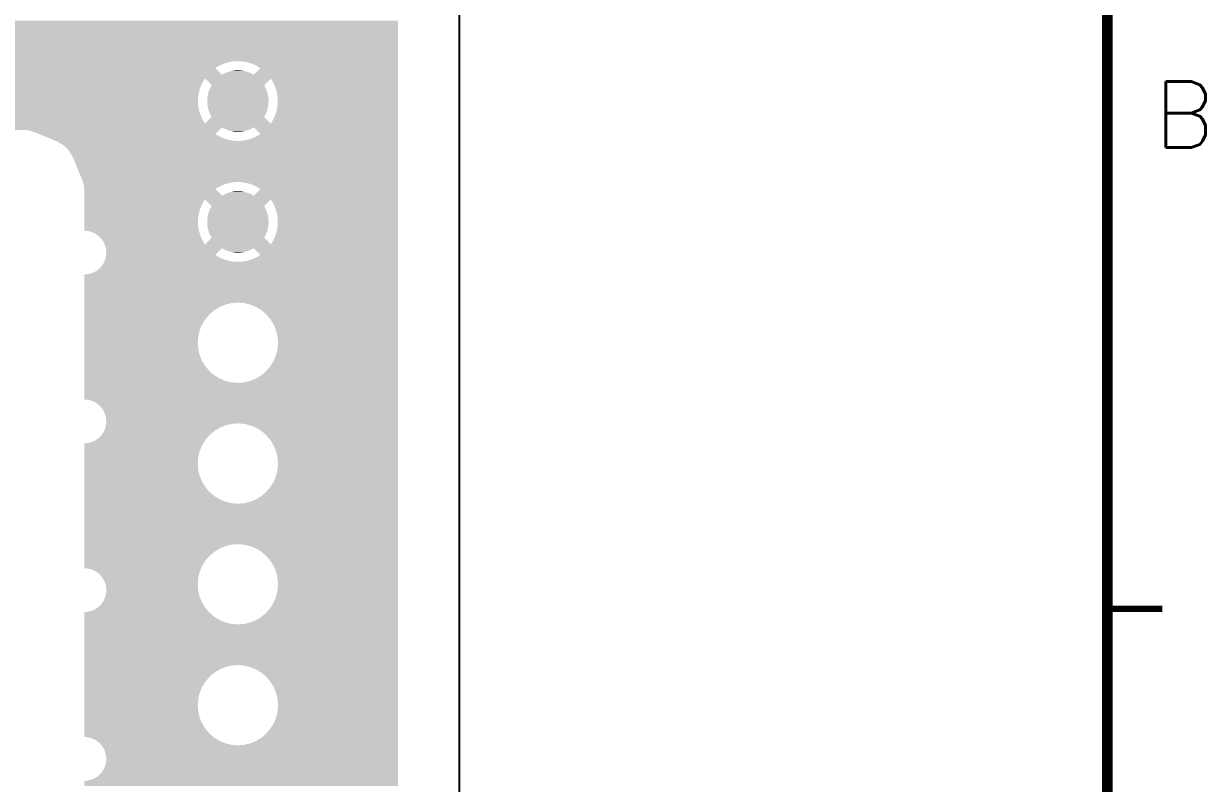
# Model space of a CAD drawing. Extents: x 295 to 953, y 10 to 290.
# Drawn here: x 832.6 to 886.4, y 187.1 to 221.6 of the extents above; entities that cross this region are included whole.
import ezdxf
from ezdxf.enums import TextEntityAlignment as Align

# ---------------------------------------------------------------- set-up
doc = ezdxf.new("R2010")
doc.units = 0
doc.header["$LTSCALE"] = 5
doc.header["$MEASUREMENT"] = 0
doc.layers.get('0').update_dxf_attribs({"linetype": 'CONTINUOUS', "lineweight": 25})
for name, color, linetype in [('PWR1', 7, 'CONTINUOUS'), ('문자', 4, 'CONTINUOUS'), ('테두리', 3, 'CONTINUOUS')]:
    doc.layers.add(name, color=color, linetype=linetype)
doc.styles.get("Standard").update_dxf_attribs({"font": 'simplex.shx'})

# ---------------------------------------------------------------- blocks, each defined once
blk = doc.blocks.new('C')
at = {"layer": '테두리'}
blk.add_line((405, 285), (405, 15), dxfattribs=at)
for points, const_width in [([(15, 285), (15, 15), (405, 15), (405, 285), (15, 285)], 0.5), ([(407.5, 195), (405, 195)], 0.3)]:
    blk.add_lwpolyline(points, dxfattribs=dict(at, const_width=const_width))
at = {"layer": '문자'}
blk.add_text('B', height=3, dxfattribs=at).set_placement((408.5, 217.5), align=Align.MIDDLE)

msp = doc.modelspace()

# ---------------------------------------------------------------- linework, layer by layer
at = {"layer": 'PWR1'}
msp.add_line((852.477, 75.599), (852.477, 271.397), dxfattribs=at)
for points in [[(633.778, 221.512), (633.162, 221.768), (849.683, 221.512), (849.683, 221.768)], [(827.3, 221.481), (827.069, 221.512), (849.683, 221.481), (849.683, 221.512)], [(827.521, 221.407), (827.3, 221.481), (849.683, 221.407), (849.683, 221.481)], [(827.724, 221.292), (827.521, 221.407), (849.683, 221.292), (849.683, 221.407)], [(827.901, 221.14), (827.724, 221.292), (849.683, 221.14), (849.683, 221.292)], [(828.046, 220.958), (827.901, 221.14), (849.683, 220.958), (849.683, 221.14)], [(828.153, 220.751), (828.046, 220.958), (849.683, 220.751), (849.683, 220.958)], [(828.219, 220.527), (828.153, 220.751), (849.683, 220.527), (849.683, 220.751)], [(828.199, 219.974), (828.238, 220.203), (849.683, 219.974), (849.683, 220.203)], [(828.242, 220.295), (828.219, 220.527), (849.683, 220.295), (849.683, 220.527)], [(828.238, 220.203), (828.242, 220.295), (849.683, 220.203), (849.683, 220.295)], [(827.835, 219.386), (827.993, 219.558), (841.594, 219.386), (841.423, 219.558)], [(827.993, 219.558), (828.029, 219.615), (841.423, 219.558), (841.366, 219.615)], [(828.029, 219.615), (828.034, 219.624), (841.366, 219.615), (841.379, 219.624)], [(828.034, 219.624), (828.064, 219.672), (841.379, 219.624), (841.455, 219.672)], [(828.064, 219.672), (828.092, 219.717), (841.455, 219.672), (841.533, 219.717)], [(828.092, 219.717), (828.116, 219.756), (841.533, 219.717), (841.611, 219.756)], [(828.116, 219.757), (828.13, 219.794), (841.613, 219.757), (841.696, 219.794)], [(828.116, 219.756), (828.116, 219.757), (841.611, 219.756), (841.613, 219.757)], [(828.13, 219.794), (828.143, 219.826), (841.696, 219.794), (841.78, 219.826)], [(828.143, 219.826), (828.153, 219.854), (841.78, 219.826), (841.865, 219.854)], [(828.153, 219.854), (828.162, 219.878), (841.865, 219.854), (841.952, 219.878)], [(828.162, 219.878), (828.17, 219.898), (841.952, 219.878), (842.04, 219.898)], [(828.17, 219.898), (828.176, 219.913), (842.04, 219.898), (842.129, 219.913)], [(828.176, 219.913), (828.18, 219.924), (842.129, 219.913), (842.218, 219.924)], [(828.18, 219.924), (828.182, 219.93), (842.218, 219.924), (842.308, 219.93)], [(828.182, 219.93), (828.183, 219.932), (842.308, 219.93), (842.398, 219.932)], [(828.183, 219.932), (828.199, 219.974), (849.683, 219.932), (849.683, 219.974)], [(842.488, 219.929), (842.398, 219.932), (849.683, 219.929), (849.683, 219.932)], [(842.578, 219.922), (842.488, 219.929), (849.683, 219.922), (849.683, 219.929)], [(842.668, 219.911), (842.578, 219.922), (849.683, 219.911), (849.683, 219.922)], [(842.756, 219.895), (842.668, 219.911), (849.683, 219.895), (849.683, 219.911)], [(842.844, 219.874), (842.756, 219.895), (849.683, 219.874), (849.683, 219.895)], [(842.931, 219.85), (842.844, 219.874), (849.683, 219.85), (849.683, 219.874)], [(843.016, 219.821), (842.931, 219.85), (849.683, 219.821), (849.683, 219.85)], [(843.1, 219.788), (843.016, 219.821), (849.683, 219.788), (849.683, 219.821)], [(843.182, 219.75), (843.1, 219.788), (849.683, 219.75), (849.683, 219.788)], [(843.112, 219.312), (843.416, 219.615), (849.683, 219.312), (849.683, 219.615)], [(843.262, 219.709), (843.182, 219.75), (849.683, 219.709), (849.683, 219.75)], [(843.34, 219.664), (843.262, 219.709), (849.683, 219.664), (849.683, 219.709)], [(843.416, 219.615), (843.34, 219.664), (849.683, 219.615), (849.683, 219.664)], [(805.022, 218.987), (805.065, 219.057), (840.797, 218.987), (840.838, 219.057)], [(805.065, 219.057), (805.068, 219.065), (840.838, 219.057), (840.842, 219.065)], [(805.068, 219.065), (805.073, 219.078), (840.842, 219.065), (840.851, 219.078)], [(826.978, 219.078), (827.21, 219.091), (840.851, 219.078), (840.859, 219.091)], [(827.21, 219.091), (827.404, 219.141), (840.859, 219.091), (840.891, 219.141)], [(827.404, 219.141), (827.436, 219.149), (849.683, 219.141), (849.683, 219.149)], [(827.436, 219.149), (827.647, 219.249), (849.683, 219.149), (849.683, 219.249)], [(827.647, 219.249), (827.733, 219.312), (849.683, 219.249), (849.683, 219.312)], [(827.733, 219.312), (827.835, 219.386), (841.669, 219.312), (841.594, 219.386)], [(841.194, 218.838), (840.891, 219.141), (843.587, 218.838), (843.89, 219.141)], [(841.669, 219.312), (841.682, 219.32), (843.112, 219.312), (843.098, 219.32)], [(841.682, 219.32), (841.738, 219.351), (843.098, 219.32), (843.044, 219.351)], [(841.738, 219.351), (841.751, 219.358), (843.044, 219.351), (843.029, 219.358)], [(841.751, 219.358), (841.809, 219.386), (843.029, 219.358), (842.973, 219.386)], [(841.809, 219.386), (841.823, 219.392), (842.973, 219.386), (842.958, 219.392)], [(841.823, 219.392), (841.882, 219.417), (842.958, 219.392), (842.9, 219.417)], [(841.882, 219.417), (841.896, 219.422), (842.9, 219.417), (842.884, 219.422)], [(841.896, 219.422), (841.957, 219.443), (842.884, 219.422), (842.826, 219.443)], [(841.957, 219.443), (841.97, 219.448), (842.826, 219.443), (842.81, 219.448)], [(841.97, 219.448), (842.032, 219.466), (842.81, 219.448), (842.75, 219.466)], [(842.032, 219.466), (842.046, 219.47), (842.75, 219.466), (842.733, 219.47)], [(842.046, 219.47), (842.11, 219.484), (842.733, 219.47), (842.673, 219.484)], [(842.11, 219.484), (842.123, 219.487), (842.673, 219.484), (842.656, 219.487)], [(842.123, 219.487), (842.188, 219.498), (842.656, 219.487), (842.595, 219.498)], [(842.188, 219.498), (842.201, 219.5), (842.595, 219.498), (842.577, 219.5)], [(842.201, 219.5), (842.268, 219.507), (842.577, 219.5), (842.517, 219.507)], [(842.268, 219.507), (842.28, 219.508), (842.517, 219.507), (842.495, 219.508)], [(842.28, 219.508), (842.35, 219.512), (842.495, 219.508), (842.438, 219.512)], [(842.35, 219.512), (842.359, 219.512), (842.438, 219.512), (842.359, 219.512)], [(843.943, 219.058), (843.89, 219.141), (849.683, 219.058), (849.683, 219.141)], [(843.988, 218.98), (843.943, 219.058), (849.683, 218.98), (849.683, 219.058)], [(804.386, 218.45), (804.452, 218.482), (840.606, 218.45), (840.612, 218.482)], [(804.452, 218.482), (804.596, 218.55), (840.612, 218.482), (840.628, 218.55)], [(804.596, 218.55), (804.623, 218.569), (840.628, 218.55), (840.632, 218.569)], [(804.623, 218.569), (804.741, 218.656), (840.632, 218.569), (840.657, 218.656)], [(804.741, 218.656), (804.784, 218.688), (840.657, 218.656), (840.667, 218.688)], [(804.784, 218.688), (804.834, 218.741), (840.667, 218.688), (840.686, 218.741)], [(804.834, 218.741), (804.911, 218.825), (840.686, 218.741), (840.719, 218.825)], [(804.911, 218.825), (804.943, 218.859), (840.719, 218.825), (840.734, 218.859)], [(804.943, 218.859), (804.972, 218.907), (840.734, 218.859), (840.756, 218.907)], [(804.972, 218.907), (805.022, 218.987), (840.756, 218.907), (840.797, 218.987)], [(841.03, 218.429), (841.041, 218.475), (843.752, 218.429), (843.74, 218.475)], [(841.041, 218.475), (841.05, 218.506), (843.74, 218.475), (843.732, 218.506)], [(841.05, 218.506), (841.063, 218.551), (843.732, 218.506), (843.717, 218.551)], [(841.063, 218.551), (841.074, 218.581), (843.717, 218.551), (843.708, 218.581)], [(841.074, 218.581), (841.09, 218.625), (843.708, 218.581), (843.691, 218.625)], [(841.09, 218.625), (841.102, 218.655), (843.691, 218.625), (843.679, 218.655)], [(841.102, 218.655), (841.121, 218.698), (843.679, 218.655), (843.66, 218.698)], [(841.121, 218.698), (841.135, 218.727), (843.66, 218.698), (843.647, 218.727)], [(841.135, 218.727), (841.156, 218.769), (843.647, 218.727), (843.625, 218.769)], [(841.156, 218.769), (841.171, 218.797), (843.625, 218.769), (843.61, 218.797)], [(841.171, 218.797), (841.194, 218.838), (843.61, 218.797), (843.587, 218.838)], [(844.029, 218.9), (843.988, 218.98), (849.683, 218.9), (849.683, 218.98)], [(844.065, 218.818), (844.029, 218.9), (849.683, 218.818), (849.683, 218.9)], [(844.098, 218.734), (844.065, 218.818), (849.683, 218.734), (849.683, 218.818)], [(844.127, 218.648), (844.098, 218.734), (849.683, 218.648), (849.683, 218.734)], [(844.151, 218.562), (844.127, 218.648), (849.683, 218.562), (849.683, 218.648)], [(844.171, 218.474), (844.151, 218.562), (849.683, 218.474), (849.683, 218.562)], [(844.187, 218.385), (844.171, 218.474), (849.683, 218.385), (849.683, 218.474)], [(635.076, 218.304), (635.076, 218.379), (840.584, 218.304), (840.594, 218.379)], [(635.076, 218.214), (635.076, 218.304), (840.577, 218.214), (840.584, 218.304)], [(635.076, 218.116), (635.076, 218.214), (840.574, 218.116), (840.577, 218.214)], [(635.076, 218.026), (635.076, 218.116), (840.577, 218.026), (840.574, 218.116)], [(635.076, 217.936), (635.076, 218.026), (840.583, 217.936), (840.577, 218.026)], [(635.076, 217.846), (635.076, 217.936), (840.595, 217.846), (840.583, 217.936)], [(803.927, 218.379), (804.16, 218.393), (840.594, 218.379), (840.596, 218.393)], [(804.16, 218.393), (804.386, 218.45), (840.596, 218.393), (840.606, 218.45)], [(840.994, 218.163), (840.996, 218.195), (843.786, 218.163), (843.785, 218.195)], [(840.994, 218.116), (840.994, 218.163), (843.788, 218.116), (843.786, 218.163)], [(840.995, 218.068), (840.994, 218.116), (843.787, 218.068), (843.788, 218.116)], [(840.996, 218.037), (840.995, 218.068), (843.785, 218.037), (843.787, 218.068)], [(840.996, 218.195), (840.999, 218.242), (843.785, 218.195), (843.781, 218.242)], [(841, 217.99), (840.996, 218.037), (843.782, 217.99), (843.785, 218.037)], [(840.999, 218.242), (841.003, 218.274), (843.781, 218.242), (843.779, 218.274)], [(841.002, 217.958), (841, 217.99), (843.778, 217.958), (843.782, 217.99)], [(841.009, 217.911), (841.002, 217.958), (843.772, 217.911), (843.778, 217.958)], [(841.003, 218.274), (841.009, 218.32), (843.779, 218.274), (843.772, 218.32)], [(841.009, 218.32), (841.014, 218.352), (843.772, 218.32), (843.767, 218.352)], [(841.014, 218.352), (841.022, 218.398), (843.767, 218.352), (843.758, 218.398)], [(841.022, 218.398), (841.03, 218.429), (843.758, 218.398), (843.752, 218.429)], [(844.185, 217.839), (844.197, 217.928), (849.683, 217.839), (849.683, 217.928)], [(844.198, 218.296), (844.187, 218.385), (849.683, 218.296), (849.683, 218.385)], [(844.197, 217.928), (844.204, 218.018), (849.683, 217.928), (849.683, 218.018)], [(844.204, 218.206), (844.198, 218.296), (849.683, 218.206), (849.683, 218.296)], [(844.207, 218.116), (844.204, 218.206), (849.683, 218.116), (849.683, 218.206)], [(844.204, 218.018), (844.207, 218.116), (849.683, 218.018), (849.683, 218.116)], [(635.076, 217.758), (635.076, 217.846), (840.61, 217.758), (840.595, 217.846)], [(635.076, 217.67), (635.076, 217.758), (840.63, 217.67), (840.61, 217.758)], [(635.076, 217.583), (635.076, 217.67), (840.654, 217.583), (840.63, 217.67)], [(635.076, 217.498), (635.076, 217.583), (840.683, 217.498), (840.654, 217.583)], [(635.076, 217.414), (635.076, 217.498), (840.716, 217.414), (840.683, 217.498)], [(635.076, 217.332), (635.076, 217.414), (840.753, 217.332), (840.716, 217.414)], [(840.891, 217.091), (841.194, 217.394), (843.89, 217.091), (843.587, 217.394)], [(841.014, 217.88), (841.009, 217.911), (843.767, 217.88), (843.772, 217.911)], [(841.023, 217.833), (841.014, 217.88), (843.759, 217.833), (843.767, 217.88)], [(841.029, 217.802), (841.023, 217.833), (843.751, 217.802), (843.759, 217.833)], [(841.041, 217.756), (841.029, 217.802), (843.741, 217.756), (843.751, 217.802)], [(841.049, 217.726), (841.041, 217.756), (843.731, 217.726), (843.741, 217.756)], [(841.064, 217.681), (841.049, 217.726), (843.718, 217.681), (843.731, 217.726)], [(841.073, 217.651), (841.064, 217.681), (843.707, 217.651), (843.718, 217.681)], [(841.09, 217.606), (841.073, 217.651), (843.691, 217.606), (843.707, 217.651)], [(841.102, 217.577), (841.09, 217.606), (843.679, 217.577), (843.691, 217.606)], [(841.121, 217.534), (841.102, 217.577), (843.66, 217.534), (843.679, 217.577)], [(841.134, 217.505), (841.121, 217.534), (843.646, 217.505), (843.66, 217.534)], [(841.156, 217.463), (841.134, 217.505), (843.625, 217.463), (843.646, 217.505)], [(841.171, 217.435), (841.156, 217.463), (843.61, 217.435), (843.625, 217.463)], [(841.194, 217.394), (841.171, 217.435), (843.587, 217.394), (843.61, 217.435)], [(844.025, 217.324), (844.062, 217.406), (849.683, 217.324), (849.683, 217.406)], [(844.062, 217.406), (844.096, 217.49), (849.683, 217.406), (849.683, 217.49)], [(844.096, 217.49), (844.124, 217.576), (849.683, 217.49), (849.683, 217.576)], [(844.124, 217.576), (844.149, 217.662), (849.683, 217.576), (849.683, 217.662)], [(844.149, 217.662), (844.169, 217.75), (849.683, 217.662), (849.683, 217.75)], [(844.169, 217.75), (844.185, 217.839), (849.683, 217.75), (849.683, 217.839)], [(635.076, 217.251), (635.076, 217.332), (840.793, 217.251), (840.753, 217.332)], [(635.076, 217.173), (635.076, 217.251), (840.838, 217.173), (840.793, 217.251)], [(635.076, 217.098), (635.076, 217.173), (840.887, 217.098), (840.838, 217.173)], [(659.507, 217.091), (659.471, 217.098), (840.891, 217.091), (840.887, 217.098)], [(659.678, 217.057), (659.507, 217.091), (849.683, 217.057), (849.683, 217.091)], [(659.872, 216.974), (659.678, 217.057), (849.683, 216.974), (849.683, 217.057)], [(659.948, 216.92), (659.872, 216.974), (849.683, 216.92), (849.683, 216.974)], [(660.044, 216.852), (659.948, 216.92), (841.601, 216.852), (841.669, 216.92)], [(660.089, 216.803), (660.044, 216.852), (841.552, 216.803), (841.601, 216.852)], [(841.683, 216.912), (841.669, 216.92), (843.099, 216.912), (843.112, 216.92)], [(841.737, 216.881), (841.683, 216.912), (843.043, 216.881), (843.099, 216.912)], [(841.752, 216.874), (841.737, 216.881), (843.03, 216.874), (843.043, 216.881)], [(841.808, 216.846), (841.752, 216.874), (842.972, 216.846), (843.03, 216.874)], [(841.824, 216.839), (841.808, 216.846), (842.959, 216.839), (842.972, 216.846)], [(841.881, 216.815), (841.824, 216.839), (842.899, 216.815), (842.959, 216.839)], [(843.416, 216.617), (843.112, 216.92), (849.683, 216.617), (849.683, 216.92)], [(843.89, 217.091), (843.939, 217.166), (849.683, 217.091), (849.683, 217.166)], [(843.939, 217.166), (843.984, 217.244), (849.683, 217.166), (849.683, 217.244)], [(843.984, 217.244), (844.025, 217.324), (849.683, 217.244), (849.683, 217.324)], [(832.661, 216.802), (832.612, 216.803), (841.551, 216.802), (841.552, 216.803)], [(832.909, 216.771), (832.661, 216.802), (841.52, 216.771), (841.551, 216.802)], [(833.147, 216.696), (832.909, 216.771), (841.445, 216.696), (841.52, 216.771)], [(833.338, 216.617), (833.147, 216.696), (841.366, 216.617), (841.445, 216.696)], [(833.456, 216.568), (833.338, 216.617), (841.441, 216.568), (841.366, 216.617)], [(833.565, 216.522), (833.456, 216.568), (841.519, 216.522), (841.441, 216.568)], [(833.665, 216.481), (833.565, 216.522), (841.599, 216.481), (841.519, 216.522)], [(833.755, 216.444), (833.665, 216.481), (841.681, 216.444), (841.599, 216.481)], [(833.834, 216.411), (833.755, 216.444), (841.765, 216.411), (841.681, 216.444)], [(833.904, 216.382), (833.834, 216.411), (841.85, 216.382), (841.765, 216.411)], [(833.964, 216.357), (833.904, 216.382), (841.937, 216.357), (841.85, 216.382)], [(834.013, 216.337), (833.964, 216.357), (842.025, 216.337), (841.937, 216.357)], [(834.051, 216.321), (834.013, 216.337), (842.113, 216.321), (842.025, 216.337)], [(834.079, 216.309), (834.051, 216.321), (842.203, 216.309), (842.113, 216.321)], [(834.096, 216.302), (834.079, 216.309), (842.293, 216.302), (842.203, 216.309)], [(834.102, 216.3), (834.096, 216.302), (842.383, 216.3), (842.293, 216.302)], [(834.13, 216.288), (834.102, 216.3), (849.683, 216.288), (849.683, 216.3)], [(841.897, 216.809), (841.881, 216.815), (842.885, 216.809), (842.899, 216.815)], [(841.955, 216.788), (841.897, 216.809), (842.825, 216.788), (842.885, 216.809)], [(841.972, 216.783), (841.955, 216.788), (842.811, 216.783), (842.825, 216.788)], [(842.031, 216.766), (841.972, 216.783), (842.749, 216.766), (842.811, 216.783)], [(842.048, 216.762), (842.031, 216.766), (842.735, 216.762), (842.749, 216.766)], [(842.108, 216.748), (842.048, 216.762), (842.671, 216.748), (842.735, 216.762)], [(842.126, 216.745), (842.108, 216.748), (842.658, 216.745), (842.671, 216.748)], [(842.186, 216.734), (842.126, 216.745), (842.593, 216.734), (842.658, 216.745)], [(842.204, 216.732), (842.186, 216.734), (842.58, 216.732), (842.593, 216.734)], [(842.264, 216.724), (842.204, 216.732), (842.513, 216.724), (842.58, 216.732)], [(842.286, 216.723), (842.264, 216.724), (842.501, 216.723), (842.513, 216.724)], [(842.343, 216.72), (842.286, 216.723), (842.431, 216.72), (842.501, 216.723)], [(842.422, 216.719), (842.343, 216.72), (842.422, 216.719), (842.431, 216.72)], [(842.383, 216.3), (842.473, 216.302), (849.683, 216.3), (849.683, 216.302)], [(842.473, 216.302), (842.563, 216.308), (849.683, 216.302), (849.683, 216.308)], [(842.563, 216.308), (842.652, 216.319), (849.683, 216.308), (849.683, 216.319)], [(842.652, 216.319), (842.741, 216.334), (849.683, 216.319), (849.683, 216.334)], [(842.741, 216.334), (842.829, 216.353), (849.683, 216.334), (849.683, 216.353)], [(842.829, 216.353), (842.916, 216.377), (849.683, 216.353), (849.683, 216.377)], [(842.916, 216.377), (843.001, 216.405), (849.683, 216.377), (849.683, 216.405)], [(843.001, 216.405), (843.085, 216.438), (849.683, 216.405), (849.683, 216.438)], [(843.085, 216.438), (843.168, 216.474), (849.683, 216.438), (849.683, 216.474)], [(843.168, 216.474), (843.248, 216.515), (849.683, 216.474), (849.683, 216.515)], [(843.248, 216.515), (843.326, 216.559), (849.683, 216.515), (849.683, 216.559)], [(843.326, 216.559), (843.403, 216.608), (849.683, 216.559), (849.683, 216.608)], [(843.403, 216.608), (843.416, 216.617), (849.683, 216.608), (849.683, 216.617)], [(834.214, 216.25), (834.13, 216.288), (849.683, 216.25), (849.683, 216.288)], [(834.427, 216.12), (834.214, 216.25), (849.683, 216.12), (849.683, 216.25)], [(834.613, 215.954), (834.427, 216.12), (849.683, 215.954), (849.683, 216.12)], [(834.767, 215.757), (834.613, 215.954), (849.683, 215.757), (849.683, 215.954)], [(834.884, 215.537), (834.767, 215.757), (849.683, 215.537), (849.683, 215.757)], [(835.297, 214.547), (834.884, 215.537), (849.683, 214.547), (849.683, 215.537)], [(835.317, 214.498), (835.297, 214.547), (849.683, 214.498), (849.683, 214.547)], [(835.336, 214.428), (835.317, 214.498), (849.683, 214.428), (849.683, 214.498)], [(835.337, 214.426), (835.336, 214.428), (842.308, 214.426), (842.398, 214.428)], [(835.339, 214.42), (835.337, 214.426), (842.218, 214.42), (842.308, 214.426)], [(835.342, 214.409), (835.339, 214.42), (842.129, 214.409), (842.218, 214.42)], [(835.346, 214.394), (835.342, 214.409), (842.04, 214.394), (842.129, 214.409)], [(835.351, 214.374), (835.346, 214.394), (841.952, 214.374), (842.04, 214.394)], [(835.358, 214.35), (835.351, 214.374), (841.865, 214.35), (841.952, 214.374)], [(835.365, 214.322), (835.358, 214.35), (841.78, 214.322), (841.865, 214.35)], [(835.374, 214.29), (835.365, 214.322), (841.696, 214.29), (841.78, 214.322)], [(835.383, 214.257), (835.374, 214.29), (841.623, 214.257), (841.696, 214.29)], [(835.384, 214.253), (835.383, 214.257), (841.613, 214.253), (841.623, 214.257)], [(835.387, 214.212), (835.384, 214.253), (841.533, 214.212), (841.613, 214.253)], [(835.391, 214.168), (835.387, 214.212), (841.455, 214.168), (841.533, 214.212)], [(835.396, 214.12), (835.391, 214.168), (841.379, 214.12), (841.455, 214.168)], [(842.488, 214.425), (842.398, 214.428), (849.683, 214.425), (849.683, 214.428)], [(842.578, 214.418), (842.488, 214.425), (849.683, 214.418), (849.683, 214.425)], [(842.668, 214.406), (842.578, 214.418), (849.683, 214.406), (849.683, 214.418)], [(842.756, 214.39), (842.668, 214.406), (849.683, 214.39), (849.683, 214.406)], [(842.844, 214.37), (842.756, 214.39), (849.683, 214.37), (849.683, 214.39)], [(842.931, 214.345), (842.844, 214.37), (849.683, 214.345), (849.683, 214.37)], [(843.016, 214.317), (842.931, 214.345), (849.683, 214.317), (849.683, 214.345)], [(843.1, 214.283), (843.016, 214.317), (849.683, 214.283), (849.683, 214.317)], [(843.182, 214.246), (843.1, 214.283), (849.683, 214.246), (849.683, 214.283)], [(843.262, 214.205), (843.182, 214.246), (849.683, 214.205), (849.683, 214.246)], [(843.34, 214.16), (843.262, 214.205), (849.683, 214.16), (849.683, 214.205)], [(843.416, 214.111), (843.34, 214.16), (849.683, 214.111), (849.683, 214.16)], [(835.396, 214.111), (835.396, 214.12), (841.366, 214.111), (841.379, 214.12)], [(835.406, 214.009), (835.396, 214.111), (841.468, 214.009), (841.366, 214.111)], [(835.406, 213.808), (835.406, 214.009), (841.669, 213.808), (841.468, 214.009)], [(835.406, 213.637), (835.406, 213.808), (849.683, 213.637), (849.683, 213.808)], [(835.406, 213.561), (835.406, 213.637), (840.842, 213.561), (840.891, 213.637)], [(841.194, 213.334), (840.891, 213.637), (843.587, 213.334), (843.89, 213.637)], [(841.669, 213.808), (841.682, 213.816), (843.112, 213.808), (843.098, 213.816)], [(841.682, 213.816), (841.738, 213.847), (843.098, 213.816), (843.044, 213.847)], [(841.738, 213.847), (841.751, 213.854), (843.044, 213.847), (843.029, 213.854)], [(841.751, 213.854), (841.809, 213.881), (843.029, 213.854), (842.973, 213.881)], [(841.809, 213.881), (841.823, 213.888), (842.973, 213.881), (842.958, 213.888)], [(841.823, 213.888), (841.882, 213.912), (842.958, 213.888), (842.9, 213.912)], [(841.882, 213.912), (841.896, 213.918), (842.9, 213.912), (842.884, 213.918)], [(841.896, 213.918), (841.957, 213.939), (842.884, 213.918), (842.826, 213.939)], [(841.957, 213.939), (841.97, 213.944), (842.826, 213.939), (842.81, 213.944)], [(841.97, 213.944), (842.032, 213.962), (842.81, 213.944), (842.75, 213.962)], [(842.032, 213.962), (842.046, 213.966), (842.75, 213.962), (842.733, 213.966)], [(842.046, 213.966), (842.11, 213.98), (842.733, 213.966), (842.673, 213.98)], [(842.11, 213.98), (842.123, 213.983), (842.673, 213.98), (842.656, 213.983)], [(842.123, 213.983), (842.188, 213.994), (842.656, 213.983), (842.595, 213.994)], [(842.188, 213.994), (842.201, 213.996), (842.595, 213.994), (842.577, 213.996)], [(842.201, 213.996), (842.268, 214.003), (842.577, 213.996), (842.517, 214.003)], [(842.268, 214.003), (842.28, 214.004), (842.517, 214.003), (842.495, 214.004)], [(842.28, 214.004), (842.35, 214.008), (842.495, 214.004), (842.438, 214.008)], [(842.35, 214.008), (842.359, 214.008), (842.438, 214.008), (842.359, 214.008)], [(843.112, 213.808), (843.416, 214.111), (849.683, 213.808), (849.683, 214.111)], [(843.943, 213.554), (843.89, 213.637), (849.683, 213.554), (849.683, 213.637)], [(835.406, 213.483), (835.406, 213.561), (840.797, 213.483), (840.842, 213.561)], [(835.406, 213.403), (835.406, 213.483), (840.756, 213.403), (840.797, 213.483)], [(835.406, 213.321), (835.406, 213.403), (840.719, 213.321), (840.756, 213.403)], [(835.406, 213.237), (835.406, 213.321), (840.686, 213.237), (840.719, 213.321)], [(835.406, 213.152), (835.406, 213.237), (840.657, 213.152), (840.686, 213.237)], [(835.406, 213.065), (835.406, 213.152), (840.632, 213.065), (840.657, 213.152)], [(841.063, 213.047), (841.074, 213.077), (843.717, 213.047), (843.708, 213.077)], [(841.074, 213.077), (841.09, 213.121), (843.708, 213.077), (843.691, 213.121)], [(841.09, 213.121), (841.102, 213.15), (843.691, 213.121), (843.679, 213.15)], [(841.102, 213.15), (841.121, 213.194), (843.679, 213.15), (843.66, 213.194)], [(841.121, 213.194), (841.135, 213.222), (843.66, 213.194), (843.647, 213.222)], [(841.135, 213.222), (841.156, 213.265), (843.647, 213.222), (843.625, 213.265)], [(841.156, 213.265), (841.171, 213.293), (843.625, 213.265), (843.61, 213.293)], [(841.171, 213.293), (841.194, 213.333), (843.61, 213.293), (843.587, 213.333)], [(841.194, 213.333), (841.194, 213.334), (843.587, 213.333), (843.587, 213.334)], [(843.988, 213.476), (843.943, 213.554), (849.683, 213.476), (849.683, 213.554)], [(844.029, 213.396), (843.988, 213.476), (849.683, 213.396), (849.683, 213.476)], [(844.065, 213.314), (844.029, 213.396), (849.683, 213.314), (849.683, 213.396)], [(844.098, 213.23), (844.065, 213.314), (849.683, 213.23), (849.683, 213.314)], [(844.127, 213.144), (844.098, 213.23), (849.683, 213.144), (849.683, 213.23)], [(844.151, 213.058), (844.127, 213.144), (849.683, 213.058), (849.683, 213.144)], [(835.406, 212.977), (835.406, 213.065), (840.612, 212.977), (840.632, 213.065)], [(835.406, 212.889), (835.406, 212.977), (840.596, 212.889), (840.612, 212.977)], [(835.406, 212.799), (835.406, 212.889), (840.584, 212.799), (840.596, 212.889)], [(835.406, 212.71), (835.406, 212.799), (840.577, 212.71), (840.584, 212.799)], [(835.406, 212.612), (835.406, 212.71), (840.574, 212.612), (840.577, 212.71)], [(835.406, 212.522), (835.406, 212.612), (840.577, 212.522), (840.574, 212.612)], [(840.994, 212.659), (840.996, 212.691), (843.786, 212.659), (843.785, 212.691)], [(840.994, 212.612), (840.994, 212.659), (843.788, 212.612), (843.786, 212.659)], [(840.995, 212.564), (840.994, 212.612), (843.787, 212.564), (843.788, 212.612)], [(840.996, 212.533), (840.995, 212.564), (843.785, 212.533), (843.787, 212.564)], [(840.996, 212.691), (840.999, 212.738), (843.785, 212.691), (843.781, 212.738)], [(841, 212.485), (840.996, 212.533), (843.782, 212.485), (843.785, 212.533)], [(840.999, 212.738), (841.003, 212.769), (843.781, 212.738), (843.779, 212.769)], [(841.003, 212.769), (841.009, 212.816), (843.779, 212.769), (843.772, 212.816)], [(841.009, 212.816), (841.014, 212.848), (843.772, 212.816), (843.767, 212.848)], [(841.014, 212.848), (841.022, 212.894), (843.767, 212.848), (843.758, 212.894)], [(841.022, 212.894), (841.03, 212.925), (843.758, 212.894), (843.752, 212.925)], [(841.03, 212.925), (841.041, 212.971), (843.752, 212.925), (843.74, 212.971)], [(841.041, 212.971), (841.05, 213.002), (843.74, 212.971), (843.732, 213.002)], [(841.05, 213.002), (841.063, 213.047), (843.732, 213.002), (843.717, 213.047)], [(844.171, 212.97), (844.151, 213.058), (849.683, 212.97), (849.683, 213.058)], [(844.187, 212.881), (844.171, 212.97), (849.683, 212.881), (849.683, 212.97)], [(844.198, 212.792), (844.187, 212.881), (849.683, 212.792), (849.683, 212.881)], [(844.204, 212.702), (844.198, 212.792), (849.683, 212.702), (849.683, 212.792)], [(844.207, 212.612), (844.204, 212.702), (849.683, 212.612), (849.683, 212.702)], [(844.204, 212.514), (844.207, 212.612), (849.683, 212.514), (849.683, 212.612)], [(835.406, 212.432), (835.406, 212.522), (840.583, 212.432), (840.577, 212.522)], [(835.406, 212.342), (835.406, 212.432), (840.595, 212.342), (840.583, 212.432)], [(835.406, 212.254), (835.406, 212.342), (840.61, 212.254), (840.595, 212.342)], [(835.406, 212.212), (835.406, 212.254), (840.619, 212.212), (840.61, 212.254)], [(835.493, 212.208), (835.406, 212.212), (840.62, 212.208), (840.62, 212.212)], [(835.406, 212.212), (835.406, 212.212), (840.62, 212.212), (840.619, 212.212)], [(835.7, 212.168), (835.493, 212.208), (840.63, 212.168), (840.62, 212.208)], [(835.705, 212.166), (835.7, 212.168), (840.63, 212.166), (840.63, 212.168)], [(835.894, 212.084), (835.705, 212.166), (840.653, 212.084), (840.63, 212.166)], [(835.902, 212.079), (835.894, 212.084), (840.654, 212.079), (840.653, 212.084)], [(836.022, 211.993), (835.902, 212.079), (840.683, 211.993), (840.654, 212.079)], [(841.002, 212.454), (841, 212.485), (843.778, 212.454), (843.782, 212.485)], [(841.009, 212.407), (841.002, 212.454), (843.772, 212.407), (843.778, 212.454)], [(841.014, 212.376), (841.009, 212.407), (843.767, 212.376), (843.772, 212.407)], [(841.023, 212.329), (841.014, 212.376), (843.759, 212.329), (843.767, 212.376)], [(841.029, 212.298), (841.023, 212.329), (843.751, 212.298), (843.759, 212.329)], [(841.041, 212.252), (841.029, 212.298), (843.741, 212.252), (843.751, 212.298)], [(841.049, 212.222), (841.041, 212.252), (843.731, 212.222), (843.741, 212.252)], [(841.064, 212.176), (841.049, 212.222), (843.718, 212.176), (843.731, 212.222)], [(841.073, 212.146), (841.064, 212.176), (843.707, 212.146), (843.718, 212.176)], [(841.09, 212.102), (841.073, 212.146), (843.691, 212.102), (843.707, 212.146)], [(841.102, 212.073), (841.09, 212.102), (843.679, 212.073), (843.691, 212.102)], [(841.121, 212.029), (841.102, 212.073), (843.66, 212.029), (843.679, 212.073)], [(841.134, 212.001), (841.121, 212.029), (843.646, 212.001), (843.66, 212.029)], [(841.156, 211.959), (841.134, 212.001), (843.625, 211.959), (843.646, 212.001)], [(844.096, 211.986), (844.124, 212.071), (849.683, 211.986), (849.683, 212.071)], [(844.124, 212.071), (844.149, 212.158), (849.683, 212.071), (849.683, 212.158)], [(844.149, 212.158), (844.169, 212.246), (849.683, 212.158), (849.683, 212.246)], [(844.169, 212.246), (844.185, 212.334), (849.683, 212.246), (849.683, 212.334)], [(844.185, 212.334), (844.197, 212.424), (849.683, 212.334), (849.683, 212.424)], [(844.197, 212.424), (844.204, 212.514), (849.683, 212.424), (849.683, 212.514)], [(836.066, 211.962), (836.022, 211.993), (840.695, 211.962), (840.683, 211.993)], [(836.114, 211.91), (836.066, 211.962), (840.716, 211.91), (840.695, 211.962)], [(836.189, 211.827), (836.114, 211.91), (840.753, 211.827), (840.716, 211.91)], [(836.208, 211.807), (836.189, 211.827), (840.763, 211.807), (840.753, 211.827)], [(836.243, 211.747), (836.208, 211.807), (840.793, 211.747), (840.763, 211.807)], [(836.289, 211.669), (836.243, 211.747), (840.838, 211.669), (840.793, 211.747)], [(836.315, 211.625), (836.289, 211.669), (840.867, 211.625), (840.838, 211.669)], [(836.327, 211.587), (836.315, 211.625), (840.891, 211.587), (840.867, 211.625)], [(836.381, 211.424), (836.327, 211.587), (849.683, 211.424), (849.683, 211.587)], [(840.891, 211.587), (841.194, 211.89), (843.89, 211.587), (843.587, 211.89)], [(841.171, 211.931), (841.156, 211.959), (843.61, 211.931), (843.625, 211.959)], [(841.194, 211.89), (841.171, 211.931), (843.587, 211.89), (843.61, 211.931)], [(843.89, 211.587), (843.939, 211.662), (849.683, 211.587), (849.683, 211.662)], [(843.939, 211.662), (843.984, 211.74), (849.683, 211.662), (849.683, 211.74)], [(843.984, 211.74), (844.025, 211.82), (849.683, 211.74), (849.683, 211.82)], [(844.025, 211.82), (844.062, 211.902), (849.683, 211.82), (849.683, 211.902)], [(844.062, 211.902), (844.096, 211.986), (849.683, 211.902), (849.683, 211.986)], [(836.353, 210.907), (836.359, 210.92), (841.765, 210.907), (841.731, 210.92)], [(836.359, 210.92), (836.362, 210.94), (841.731, 210.92), (841.681, 210.94)], [(836.362, 210.94), (836.37, 210.977), (841.681, 210.94), (841.599, 210.977)], [(836.37, 210.977), (836.378, 211.018), (841.599, 210.977), (841.519, 211.018)], [(836.378, 211.018), (836.387, 211.063), (841.519, 211.018), (841.441, 211.063)], [(836.382, 211.416), (836.381, 211.424), (849.683, 211.416), (849.683, 211.424)], [(836.403, 211.215), (836.382, 211.416), (841.468, 211.215), (841.669, 211.416)], [(836.387, 211.063), (836.396, 211.112), (841.441, 211.063), (841.366, 211.112)], [(836.396, 211.112), (836.399, 211.127), (841.366, 211.112), (841.38, 211.127)], [(836.399, 211.127), (836.403, 211.215), (841.38, 211.127), (841.468, 211.215)], [(841.683, 211.408), (841.669, 211.416), (843.099, 211.408), (843.112, 211.416)], [(841.737, 211.377), (841.683, 211.408), (843.043, 211.377), (843.099, 211.408)], [(841.752, 211.369), (841.737, 211.377), (843.03, 211.369), (843.043, 211.377)], [(841.808, 211.342), (841.752, 211.369), (842.972, 211.342), (843.03, 211.369)], [(841.824, 211.335), (841.808, 211.342), (842.959, 211.335), (842.972, 211.342)], [(841.881, 211.311), (841.824, 211.335), (842.899, 211.311), (842.959, 211.335)], [(841.897, 211.305), (841.881, 211.311), (842.885, 211.305), (842.899, 211.311)], [(841.955, 211.284), (841.897, 211.305), (842.825, 211.284), (842.885, 211.305)], [(841.972, 211.279), (841.955, 211.284), (842.811, 211.279), (842.825, 211.284)], [(842.031, 211.262), (841.972, 211.279), (842.749, 211.262), (842.811, 211.279)], [(842.048, 211.258), (842.031, 211.262), (842.735, 211.258), (842.749, 211.262)], [(842.108, 211.243), (842.048, 211.258), (842.671, 211.243), (842.735, 211.258)], [(842.126, 211.24), (842.108, 211.243), (842.658, 211.24), (842.671, 211.243)], [(842.186, 211.23), (842.126, 211.24), (842.593, 211.23), (842.658, 211.24)], [(842.204, 211.227), (842.186, 211.23), (842.58, 211.227), (842.593, 211.23)], [(842.264, 211.22), (842.204, 211.227), (842.513, 211.22), (842.58, 211.227)], [(842.286, 211.219), (842.264, 211.22), (842.501, 211.219), (842.513, 211.22)], [(842.343, 211.215), (842.286, 211.219), (842.431, 211.215), (842.501, 211.219)], [(842.422, 211.215), (842.343, 211.215), (842.422, 211.215), (842.431, 211.215)], [(843.001, 210.901), (843.085, 210.934), (849.683, 210.901), (849.683, 210.934)], [(843.085, 210.934), (843.168, 210.97), (849.683, 210.934), (849.683, 210.97)], [(843.416, 211.112), (843.112, 211.416), (849.683, 211.112), (849.683, 211.416)], [(843.168, 210.97), (843.248, 211.011), (849.683, 210.97), (849.683, 211.011)], [(843.248, 211.011), (843.326, 211.055), (849.683, 211.011), (849.683, 211.055)], [(843.326, 211.055), (843.403, 211.104), (849.683, 211.055), (849.683, 211.104)], [(843.403, 211.104), (843.416, 211.112), (849.683, 211.104), (849.683, 211.112)], [(835.816, 210.305), (835.998, 210.412), (849.683, 210.305), (849.683, 210.412)], [(835.998, 210.412), (836.153, 210.555), (849.683, 210.412), (849.683, 210.555)], [(836.153, 210.555), (836.275, 210.726), (849.683, 210.555), (849.683, 210.726)], [(836.275, 210.726), (836.305, 210.796), (849.683, 210.726), (849.683, 210.796)], [(836.305, 210.796), (836.306, 210.798), (842.383, 210.796), (842.293, 210.798)], [(836.306, 210.798), (836.309, 210.805), (842.293, 210.798), (842.203, 210.805)], [(836.309, 210.805), (836.314, 210.817), (842.203, 210.805), (842.113, 210.817)], [(836.314, 210.817), (836.321, 210.833), (842.113, 210.817), (842.025, 210.833)], [(836.321, 210.833), (836.33, 210.853), (842.025, 210.833), (841.937, 210.853)], [(836.33, 210.853), (836.34, 210.878), (841.937, 210.853), (841.85, 210.878)], [(836.34, 210.878), (836.353, 210.907), (841.85, 210.878), (841.765, 210.907)], [(842.383, 210.796), (842.473, 210.797), (849.683, 210.796), (849.683, 210.797)], [(842.473, 210.797), (842.563, 210.804), (849.683, 210.797), (849.683, 210.804)], [(842.563, 210.804), (842.652, 210.814), (849.683, 210.804), (849.683, 210.814)], [(842.652, 210.814), (842.741, 210.83), (849.683, 210.814), (849.683, 210.83)], [(842.741, 210.83), (842.829, 210.849), (849.683, 210.83), (849.683, 210.849)], [(842.829, 210.849), (842.916, 210.873), (849.683, 210.849), (849.683, 210.873)], [(842.916, 210.873), (843.001, 210.901), (849.683, 210.873), (849.683, 210.901)], [(835.406, 210.217), (835.616, 210.24), (849.683, 210.217), (849.683, 210.24)], [(835.406, 208.94), (835.406, 210.217), (849.683, 208.94), (849.683, 210.217)], [(835.616, 210.24), (835.816, 210.305), (849.683, 210.24), (849.683, 210.305)], [(835.406, 208.92), (835.406, 208.94), (842.117, 208.92), (842.402, 208.94)], [(835.406, 208.855), (835.406, 208.92), (841.839, 208.855), (842.117, 208.92)], [(835.406, 208.748), (835.406, 208.855), (841.574, 208.748), (841.839, 208.855)], [(842.687, 208.916), (842.402, 208.94), (849.683, 208.916), (849.683, 208.94)], [(842.964, 208.848), (842.687, 208.916), (849.683, 208.848), (849.683, 208.916)], [(843.227, 208.737), (842.964, 208.848), (849.683, 208.737), (849.683, 208.848)], [(835.406, 208.601), (835.406, 208.748), (841.33, 208.601), (841.574, 208.748)], [(835.406, 208.417), (835.406, 208.601), (841.111, 208.417), (841.33, 208.601)], [(835.406, 208.202), (835.406, 208.417), (840.923, 208.202), (841.111, 208.417)], [(843.47, 208.587), (843.227, 208.737), (849.683, 208.587), (849.683, 208.737)], [(843.687, 208.401), (843.47, 208.587), (849.683, 208.401), (849.683, 208.587)], [(843.872, 208.183), (843.687, 208.401), (849.683, 208.183), (849.683, 208.401)], [(835.406, 207.96), (835.406, 208.202), (840.771, 207.96), (840.923, 208.202)], [(835.406, 207.697), (835.406, 207.96), (840.659, 207.697), (840.771, 207.96)], [(835.406, 207.42), (835.406, 207.697), (840.589, 207.42), (840.659, 207.697)], [(844.02, 207.94), (843.872, 208.183), (849.683, 207.94), (849.683, 208.183)], [(844.129, 207.675), (844.02, 207.94), (849.683, 207.675), (849.683, 207.94)], [(835.406, 207.113), (835.406, 207.42), (840.563, 207.113), (840.589, 207.42)], [(844.196, 207.398), (844.129, 207.675), (849.683, 207.398), (849.683, 207.675)], [(844.218, 207.113), (844.196, 207.398), (849.683, 207.113), (849.683, 207.398)], [(835.406, 206.828), (835.406, 207.113), (840.586, 206.828), (840.563, 207.113)], [(835.406, 206.551), (835.406, 206.828), (840.652, 206.551), (840.586, 206.828)], [(844.122, 206.529), (844.192, 206.806), (849.683, 206.529), (849.683, 206.806)], [(844.192, 206.806), (844.218, 207.113), (849.683, 206.806), (849.683, 207.113)], [(835.406, 206.287), (835.406, 206.551), (840.761, 206.287), (840.652, 206.551)], [(835.406, 206.043), (835.406, 206.287), (840.91, 206.043), (840.761, 206.287)], [(843.858, 206.024), (844.01, 206.266), (849.683, 206.024), (849.683, 206.266)], [(844.01, 206.266), (844.122, 206.529), (849.683, 206.266), (849.683, 206.529)], [(835.406, 205.825), (835.406, 206.043), (841.094, 205.825), (840.91, 206.043)], [(835.406, 205.639), (835.406, 205.825), (841.311, 205.639), (841.094, 205.825)], [(835.406, 205.489), (835.406, 205.639), (841.554, 205.489), (841.311, 205.639)], [(843.207, 205.478), (843.452, 205.625), (849.683, 205.478), (849.683, 205.625)], [(843.452, 205.625), (843.67, 205.809), (849.683, 205.625), (849.683, 205.809)], [(843.67, 205.809), (843.858, 206.024), (849.683, 205.809), (849.683, 206.024)], [(835.406, 205.378), (835.406, 205.489), (841.817, 205.378), (841.554, 205.489)], [(835.406, 205.31), (835.406, 205.378), (842.095, 205.31), (841.817, 205.378)], [(835.406, 205.286), (835.406, 205.31), (842.379, 205.286), (842.095, 205.31)], [(835.406, 204.529), (835.406, 205.286), (849.683, 204.529), (849.683, 205.286)], [(842.379, 205.286), (842.664, 205.306), (849.683, 205.286), (849.683, 205.306)], [(842.664, 205.306), (842.942, 205.371), (849.683, 205.306), (849.683, 205.371)], [(842.942, 205.371), (843.207, 205.478), (849.683, 205.371), (849.683, 205.478)], [(835.493, 204.525), (835.406, 204.529), (849.683, 204.525), (849.683, 204.529)], [(835.7, 204.484), (835.493, 204.525), (849.683, 204.484), (849.683, 204.525)], [(835.894, 204.401), (835.7, 204.484), (849.683, 204.401), (849.683, 204.484)], [(836.066, 204.279), (835.894, 204.401), (849.683, 204.279), (849.683, 204.401)], [(836.208, 204.123), (836.066, 204.279), (849.683, 204.123), (849.683, 204.279)], [(836.315, 203.941), (836.208, 204.123), (849.683, 203.941), (849.683, 204.123)], [(836.381, 203.741), (836.315, 203.941), (849.683, 203.741), (849.683, 203.941)], [(836.403, 203.531), (836.381, 203.741), (849.683, 203.531), (849.683, 203.741)], [(836.382, 203.356), (836.395, 203.421), (841.839, 203.356), (842.117, 203.421)], [(836.395, 203.421), (836.399, 203.442), (842.117, 203.421), (842.402, 203.442)], [(836.399, 203.444), (836.403, 203.531), (849.683, 203.444), (849.683, 203.531)], [(836.399, 203.442), (836.399, 203.444), (849.683, 203.442), (849.683, 203.444)], [(842.687, 203.418), (842.402, 203.442), (849.683, 203.418), (849.683, 203.442)], [(842.964, 203.349), (842.687, 203.418), (849.683, 203.349), (849.683, 203.418)], [(835.998, 202.729), (836.153, 202.871), (840.945, 202.729), (841.069, 202.871)], [(836.153, 202.871), (836.187, 202.919), (841.069, 202.871), (841.111, 202.919)], [(836.187, 202.919), (836.275, 203.043), (841.111, 202.919), (841.259, 203.043)], [(836.275, 203.043), (836.301, 203.102), (841.259, 203.043), (841.33, 203.102)], [(836.301, 203.102), (836.359, 203.237), (841.33, 203.102), (841.554, 203.237)], [(836.359, 203.237), (836.361, 203.249), (841.554, 203.237), (841.574, 203.249)], [(836.361, 203.249), (836.382, 203.356), (841.574, 203.249), (841.839, 203.356)], [(843.227, 203.239), (842.964, 203.349), (849.683, 203.239), (849.683, 203.349)], [(843.47, 203.089), (843.227, 203.239), (849.683, 203.089), (849.683, 203.239)], [(843.687, 202.902), (843.47, 203.089), (849.683, 202.902), (849.683, 203.089)], [(843.872, 202.685), (843.687, 202.902), (849.683, 202.685), (849.683, 202.902)], [(835.406, 202.534), (835.616, 202.556), (840.817, 202.534), (840.831, 202.556)], [(835.406, 202.533), (835.406, 202.534), (840.816, 202.533), (840.817, 202.534)], [(835.406, 202.461), (835.406, 202.533), (840.771, 202.461), (840.816, 202.533)], [(835.406, 202.199), (835.406, 202.461), (840.659, 202.199), (840.771, 202.461)], [(835.616, 202.556), (835.816, 202.622), (840.831, 202.556), (840.872, 202.622)], [(835.816, 202.622), (835.955, 202.703), (840.872, 202.622), (840.923, 202.703)], [(835.955, 202.703), (835.998, 202.729), (840.923, 202.703), (840.945, 202.729)], [(844.02, 202.441), (843.872, 202.685), (849.683, 202.441), (849.683, 202.685)], [(844.129, 202.177), (844.02, 202.441), (849.683, 202.177), (849.683, 202.441)], [(835.406, 201.922), (835.406, 202.199), (840.589, 201.922), (840.659, 202.199)], [(835.406, 201.614), (835.406, 201.922), (840.563, 201.614), (840.589, 201.922)], [(844.196, 201.899), (844.129, 202.177), (849.683, 201.899), (849.683, 202.177)], [(844.218, 201.614), (844.196, 201.899), (849.683, 201.614), (849.683, 201.899)], [(835.406, 201.33), (835.406, 201.614), (840.586, 201.33), (840.563, 201.614)], [(835.406, 201.052), (835.406, 201.33), (840.652, 201.052), (840.586, 201.33)], [(844.122, 201.03), (844.192, 201.307), (849.683, 201.03), (849.683, 201.307)], [(844.192, 201.307), (844.218, 201.614), (849.683, 201.307), (849.683, 201.614)], [(835.406, 200.788), (835.406, 201.052), (840.761, 200.788), (840.652, 201.052)], [(835.406, 200.544), (835.406, 200.788), (840.91, 200.544), (840.761, 200.788)], [(843.858, 200.526), (844.01, 200.768), (849.683, 200.526), (849.683, 200.768)], [(844.01, 200.768), (844.122, 201.03), (849.683, 200.768), (849.683, 201.03)], [(835.406, 200.326), (835.406, 200.544), (841.094, 200.326), (840.91, 200.544)], [(835.406, 200.14), (835.406, 200.326), (841.311, 200.14), (841.094, 200.326)], [(843.452, 200.127), (843.67, 200.31), (849.683, 200.127), (849.683, 200.31)], [(843.67, 200.31), (843.858, 200.526), (849.683, 200.31), (849.683, 200.526)], [(835.406, 199.99), (835.406, 200.14), (841.554, 199.99), (841.311, 200.14)], [(835.406, 199.879), (835.406, 199.99), (841.817, 199.879), (841.554, 199.99)], [(835.406, 199.811), (835.406, 199.879), (842.095, 199.811), (841.817, 199.879)], [(835.406, 199.787), (835.406, 199.811), (842.379, 199.787), (842.095, 199.811)], [(835.406, 197.943), (835.406, 199.787), (849.683, 197.943), (849.683, 199.787)], [(842.379, 199.787), (842.664, 199.808), (849.683, 199.787), (849.683, 199.808)], [(842.664, 199.808), (842.942, 199.872), (849.683, 199.808), (849.683, 199.872)], [(842.942, 199.872), (843.207, 199.98), (849.683, 199.872), (849.683, 199.98)], [(843.207, 199.98), (843.452, 200.127), (849.683, 199.98), (849.683, 200.127)], [(835.406, 197.923), (835.406, 197.943), (842.117, 197.923), (842.402, 197.943)], [(835.406, 197.858), (835.406, 197.923), (841.839, 197.858), (842.117, 197.923)], [(835.406, 197.751), (835.406, 197.858), (841.574, 197.751), (841.839, 197.858)], [(835.406, 197.603), (835.406, 197.751), (841.33, 197.603), (841.574, 197.751)], [(835.406, 197.42), (835.406, 197.603), (841.111, 197.42), (841.33, 197.603)], [(842.687, 197.919), (842.402, 197.943), (849.683, 197.919), (849.683, 197.943)], [(842.964, 197.851), (842.687, 197.919), (849.683, 197.851), (849.683, 197.919)], [(843.227, 197.74), (842.964, 197.851), (849.683, 197.74), (849.683, 197.851)], [(843.47, 197.59), (843.227, 197.74), (849.683, 197.59), (849.683, 197.74)], [(843.687, 197.404), (843.47, 197.59), (849.683, 197.404), (849.683, 197.59)], [(835.406, 197.205), (835.406, 197.42), (840.923, 197.205), (841.111, 197.42)], [(835.406, 196.963), (835.406, 197.205), (840.771, 196.963), (840.923, 197.205)], [(835.406, 196.845), (835.406, 196.963), (840.721, 196.845), (840.771, 196.963)], [(843.872, 197.186), (843.687, 197.404), (849.683, 197.186), (849.683, 197.404)], [(844.02, 196.942), (843.872, 197.186), (849.683, 196.942), (849.683, 197.186)], [(844.129, 196.678), (844.02, 196.942), (849.683, 196.678), (849.683, 196.942)], [(835.493, 196.841), (835.406, 196.845), (840.719, 196.841), (840.721, 196.845)], [(835.7, 196.801), (835.493, 196.841), (840.702, 196.801), (840.719, 196.841)], [(835.894, 196.717), (835.7, 196.801), (840.667, 196.717), (840.702, 196.801)], [(835.918, 196.7), (835.894, 196.717), (840.659, 196.7), (840.667, 196.717)], [(836.066, 196.595), (835.918, 196.7), (840.633, 196.595), (840.659, 196.7)], [(836.208, 196.44), (836.066, 196.595), (840.593, 196.44), (840.633, 196.595)], [(836.218, 196.423), (836.208, 196.44), (840.589, 196.423), (840.593, 196.44)], [(836.315, 196.258), (836.218, 196.423), (840.575, 196.258), (840.589, 196.423)], [(844.196, 196.401), (844.129, 196.678), (849.683, 196.401), (849.683, 196.678)], [(844.218, 196.116), (844.196, 196.401), (849.683, 196.116), (849.683, 196.401)], [(836.361, 196.116), (836.315, 196.258), (840.563, 196.116), (840.575, 196.258)], [(836.381, 196.057), (836.361, 196.116), (840.568, 196.057), (840.563, 196.116)], [(836.403, 195.848), (836.381, 196.057), (840.584, 195.848), (840.568, 196.057)], [(844.192, 195.808), (844.218, 196.116), (849.683, 195.808), (849.683, 196.116)], [(836.226, 195.289), (836.275, 195.359), (840.761, 195.289), (840.732, 195.359)], [(836.275, 195.359), (836.359, 195.553), (840.732, 195.359), (840.652, 195.553)], [(836.359, 195.553), (836.399, 195.76), (840.652, 195.553), (840.603, 195.76)], [(836.399, 195.76), (836.402, 195.831), (840.603, 195.76), (840.586, 195.831)], [(836.402, 195.831), (836.403, 195.848), (840.586, 195.831), (840.584, 195.848)], [(844.01, 195.269), (844.122, 195.532), (849.683, 195.269), (849.683, 195.532)], [(844.122, 195.532), (844.192, 195.808), (849.683, 195.532), (849.683, 195.808)], [(835.406, 194.85), (835.616, 194.873), (841.075, 194.85), (841.056, 194.873)], [(835.406, 194.828), (835.406, 194.85), (841.094, 194.828), (841.076, 194.85)], [(835.406, 194.85), (835.406, 194.85), (841.076, 194.85), (841.075, 194.85)], [(835.406, 194.642), (835.406, 194.828), (841.311, 194.642), (841.094, 194.828)], [(835.616, 194.873), (835.816, 194.938), (841.056, 194.873), (841, 194.938)], [(835.816, 194.938), (835.998, 195.045), (841, 194.938), (840.91, 195.045)], [(835.998, 195.045), (836.153, 195.188), (840.91, 195.045), (840.823, 195.188)], [(836.153, 195.188), (836.226, 195.289), (840.823, 195.188), (840.761, 195.289)], [(843.452, 194.628), (843.67, 194.812), (849.683, 194.628), (849.683, 194.812)], [(843.67, 194.812), (843.858, 195.027), (849.683, 194.812), (849.683, 195.027)], [(843.858, 195.027), (844.01, 195.269), (849.683, 195.027), (849.683, 195.269)], [(835.406, 194.491), (835.406, 194.642), (841.554, 194.491), (841.311, 194.642)], [(835.406, 194.381), (835.406, 194.491), (841.817, 194.381), (841.554, 194.491)], [(835.406, 194.313), (835.406, 194.381), (842.095, 194.313), (841.817, 194.381)], [(835.406, 194.289), (835.406, 194.313), (842.379, 194.289), (842.095, 194.313)], [(835.406, 192.439), (835.406, 194.289), (849.683, 192.439), (849.683, 194.289)], [(842.379, 194.289), (842.664, 194.309), (849.683, 194.289), (849.683, 194.309)], [(842.664, 194.309), (842.942, 194.374), (849.683, 194.309), (849.683, 194.374)], [(842.942, 194.374), (843.207, 194.481), (849.683, 194.374), (849.683, 194.481)], [(843.207, 194.481), (843.452, 194.628), (849.683, 194.481), (849.683, 194.628)], [(835.406, 192.418), (835.406, 192.439), (842.117, 192.418), (842.402, 192.439)], [(835.406, 192.354), (835.406, 192.418), (841.839, 192.354), (842.117, 192.418)], [(835.406, 192.246), (835.406, 192.354), (841.574, 192.246), (841.839, 192.354)], [(835.406, 192.099), (835.406, 192.246), (841.33, 192.099), (841.574, 192.246)], [(835.406, 191.916), (835.406, 192.099), (841.111, 191.916), (841.33, 192.099)], [(842.687, 192.415), (842.402, 192.439), (849.683, 192.415), (849.683, 192.439)], [(842.964, 192.347), (842.687, 192.415), (849.683, 192.347), (849.683, 192.415)], [(843.227, 192.236), (842.964, 192.347), (849.683, 192.236), (849.683, 192.347)], [(843.47, 192.086), (843.227, 192.236), (849.683, 192.086), (849.683, 192.236)], [(835.406, 191.7), (835.406, 191.916), (840.923, 191.7), (841.111, 191.916)], [(835.406, 191.459), (835.406, 191.7), (840.771, 191.459), (840.923, 191.7)], [(843.687, 191.9), (843.47, 192.086), (849.683, 191.9), (849.683, 192.086)], [(843.872, 191.682), (843.687, 191.9), (849.683, 191.682), (849.683, 191.9)], [(844.02, 191.438), (843.872, 191.682), (849.683, 191.438), (849.683, 191.682)], [(835.406, 191.196), (835.406, 191.459), (840.659, 191.196), (840.771, 191.459)], [(835.406, 190.919), (835.406, 191.196), (840.589, 190.919), (840.659, 191.196)], [(844.129, 191.174), (844.02, 191.438), (849.683, 191.174), (849.683, 191.438)], [(844.196, 190.896), (844.129, 191.174), (849.683, 190.896), (849.683, 191.174)], [(835.406, 190.612), (835.406, 190.919), (840.563, 190.612), (840.589, 190.919)], [(835.406, 190.327), (835.406, 190.612), (840.586, 190.327), (840.563, 190.612)], [(844.192, 190.304), (844.218, 190.612), (849.683, 190.304), (849.683, 190.612)], [(844.218, 190.612), (844.196, 190.896), (849.683, 190.612), (849.683, 190.896)], [(835.406, 190.049), (835.406, 190.327), (840.652, 190.049), (840.586, 190.327)], [(835.406, 189.785), (835.406, 190.049), (840.761, 189.785), (840.652, 190.049)], [(844.01, 189.765), (844.122, 190.027), (849.683, 189.765), (849.683, 190.027)], [(844.122, 190.027), (844.192, 190.304), (849.683, 190.027), (849.683, 190.304)], [(835.406, 189.541), (835.406, 189.785), (840.91, 189.541), (840.761, 189.785)], [(835.406, 189.324), (835.406, 189.541), (841.094, 189.324), (840.91, 189.541)], [(843.67, 189.307), (843.858, 189.523), (849.683, 189.307), (849.683, 189.523)], [(843.858, 189.523), (844.01, 189.765), (849.683, 189.523), (849.683, 189.765)], [(835.406, 189.162), (835.406, 189.324), (841.282, 189.162), (841.094, 189.324)], [(835.493, 189.158), (835.406, 189.162), (841.287, 189.158), (841.283, 189.162)], [(835.406, 189.162), (835.406, 189.162), (841.283, 189.162), (841.282, 189.162)], [(835.597, 189.137), (835.493, 189.158), (841.311, 189.137), (841.287, 189.158)], [(835.7, 189.117), (835.597, 189.137), (841.344, 189.117), (841.311, 189.137)], [(835.894, 189.034), (835.7, 189.117), (841.479, 189.034), (841.344, 189.117)], [(835.96, 188.987), (835.894, 189.034), (841.554, 188.987), (841.479, 189.034)], [(836.066, 188.912), (835.96, 188.987), (841.734, 188.912), (841.554, 188.987)], [(836.098, 188.877), (836.066, 188.912), (841.817, 188.877), (841.734, 188.912)], [(836.16, 188.809), (836.098, 188.877), (842.095, 188.809), (841.817, 188.877)], [(842.664, 188.805), (842.942, 188.87), (849.683, 188.805), (849.683, 188.87)], [(842.942, 188.87), (843.207, 188.977), (849.683, 188.87), (849.683, 188.977)], [(843.207, 188.977), (843.452, 189.124), (849.683, 188.977), (849.683, 189.124)], [(843.452, 189.124), (843.67, 189.307), (849.683, 189.124), (849.683, 189.307)], [(836.182, 188.784), (836.16, 188.809), (842.379, 188.784), (842.095, 188.809)], [(836.208, 188.756), (836.182, 188.784), (849.683, 188.756), (849.683, 188.784)], [(836.315, 188.574), (836.208, 188.756), (849.683, 188.574), (849.683, 188.756)], [(836.381, 188.374), (836.315, 188.574), (849.683, 188.374), (849.683, 188.574)], [(836.403, 188.164), (836.381, 188.374), (849.683, 188.164), (849.683, 188.374)], [(842.379, 188.784), (842.664, 188.805), (849.683, 188.784), (849.683, 188.805)], [(836.275, 187.676), (836.359, 187.87), (849.683, 187.676), (849.683, 187.87)], [(836.359, 187.87), (836.399, 188.077), (849.683, 187.87), (849.683, 188.077)], [(836.399, 188.077), (836.403, 188.164), (849.683, 188.077), (849.683, 188.164)], [(835.616, 187.189), (835.816, 187.255), (849.683, 187.189), (849.683, 187.255)], [(835.816, 187.255), (835.998, 187.362), (849.683, 187.255), (849.683, 187.362)], [(835.998, 187.362), (836.153, 187.504), (849.683, 187.362), (849.683, 187.504)], [(836.153, 187.504), (836.275, 187.676), (849.683, 187.504), (849.683, 187.676)], [(835.406, 187.167), (835.616, 187.189), (849.683, 187.167), (849.683, 187.189)], [(835.406, 187.166), (835.406, 187.167), (849.683, 187.166), (849.683, 187.167)], [(835.406, 186.94), (835.406, 187.166), (849.683, 186.94), (849.683, 187.166)]]:
    msp.add_solid(points, dxfattribs=at)

# ---------------------------------------------------------------- block references
msp.add_blockref('C', (476.978, 0))

doc.saveas('drawing.dxf')
